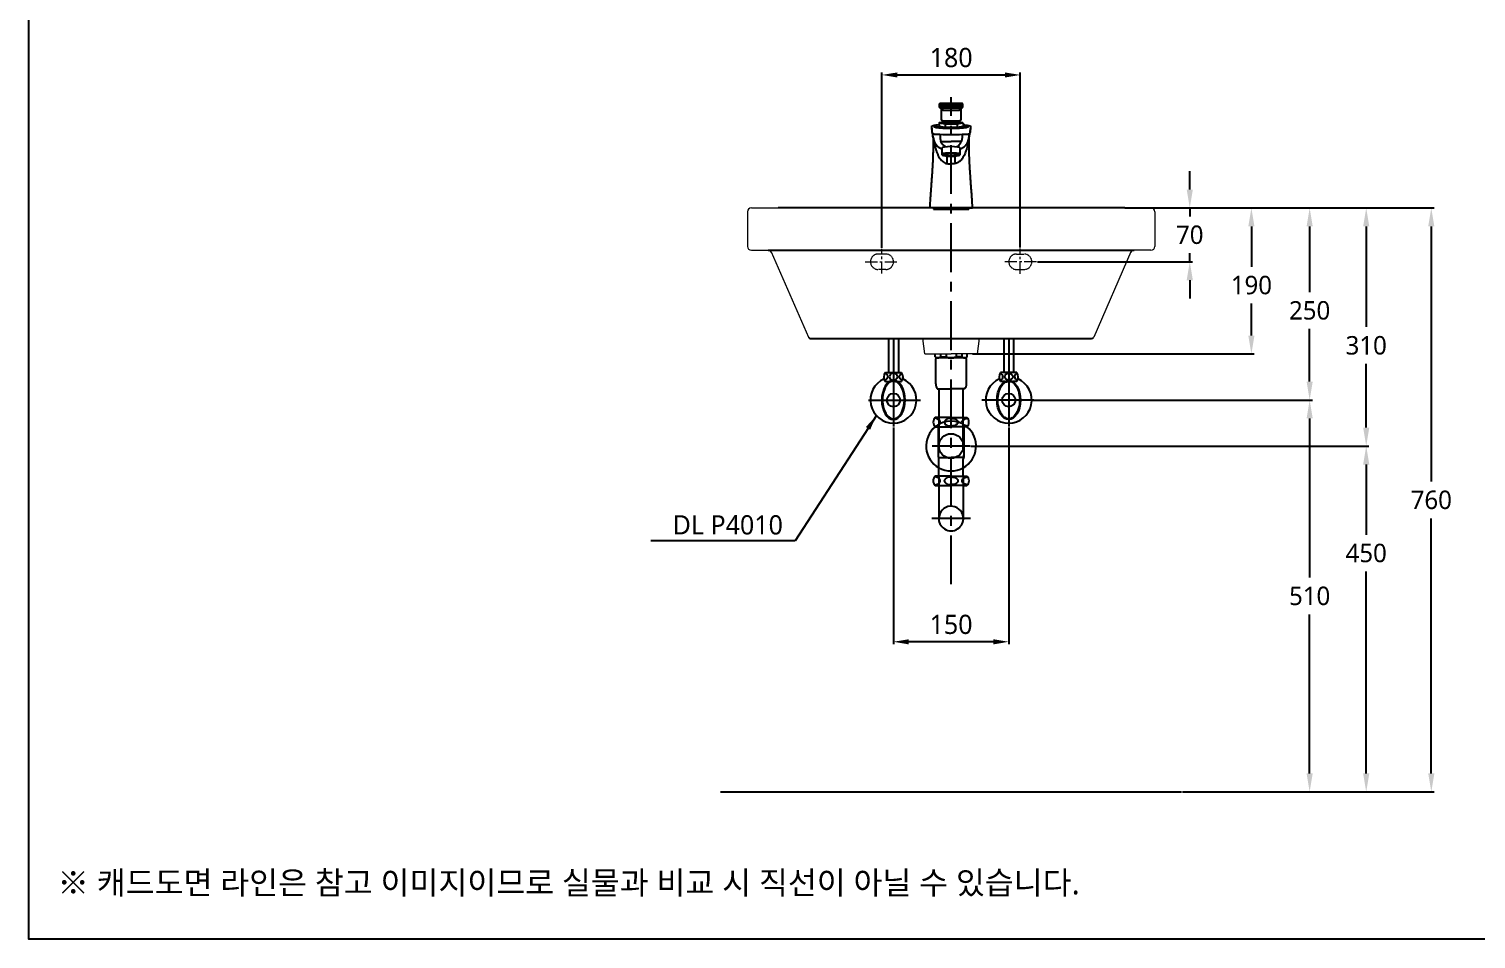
# Model space of a CAD drawing. Header units: millimetres. Extents: x 3553 to 10198, y 0 to 2100.
# Drawn here: x 3553 to 5436, y 0 to 1184 of the extents above; entities that cross this region are included whole.
import ezdxf

# ---------------------------------------------------------------- set-up
doc = ezdxf.new("R2010")
doc.units = ezdxf.units.MM
doc.linetypes.add('CENTER', pattern=[50.8, 31.75, -6.35, 6.35, -6.35])
doc.linetypes.add('HIDDEN', pattern=[0.375, 0.25, -0.125])
for name, color, linetype in [('1', 1, 'Continuous'), ('3', 3, 'Continuous'), ('4', 4, 'Continuous'), ('5', 7, 'Continuous'), ('6', 6, 'Continuous'), ('CENTER', 2, 'CENTER')]:
    doc.layers.add(name, color=color, linetype=linetype)
doc.layers.add('2', color=2, linetype='HIDDEN', lineweight=9)
doc.layers.add('30', color=7, linetype='Continuous', true_color=0xffffff)
doc.styles.add('GHS', font='romans', dxfattribs={"bigfont": 'ghs'})
doc.styles.get("Standard").update_dxf_attribs({"font": 'NanumGothic.ttf'})
doc.dimstyles.new('ISO-25', dxfattribs={"dimtxt": 20, "dimasz": 20, "dimexe": 3, "dimexo": 1, "dimgap": 10, "dimtad": 1, "dimtoh": 1, "dimdec": 0, "dimtxsty": 'Standard', "dimcen": 0, "dimclrd": 3, "dimclre": 3, "dimclrt": 2, "dimadec": 0, "dimazin": 0, "dimtfac": 1, "dimtdec": 0, "dimtmove": 0, "dimatfit": 3, "dimfxl": 1, "dimarcsym": 0})

# ---------------------------------------------------------------- blocks, each defined once
blk = doc.blocks.new('*D48')
at = {"color": 3, "lineweight": -2, "transparency": 16777216}
for p, q in [((4779.1, 641.6), (5297, 641.6)), ((5293.4, 617.6), (5293.4, 526.3)), ((5293.4, 215.5), (5293.4, 478.3)), ((5054.4, 191.5), (5297, 191.5))]:
    blk.add_line(p, q, dxfattribs=at)
at = {"color": 3, "transparency": 16777216}
for points in [[(5289.4, 617.6), (5297.4, 617.6), (5293.4, 641.6)], [(5289.4, 215.5), (5297.4, 215.5), (5293.4, 191.5)]]:
    blk.add_solid(points, dxfattribs=at)
at = {"layer": 'Defpoints', "color": 0, "transparency": 16777216}
for p in [(4777.9, 641.6), (5053.2, 191.5), (5293.4, 191.5)]:
    blk.add_point(p, dxfattribs=at)
at = {"color": 2, "transparency": 16777216, "insert": (5293.4, 502.3), "char_height": 24, "attachment_point": 5}
blk.add_mtext('450', dxfattribs=at)
blk = doc.blocks.new('*D49')
at = {"color": 3, "lineweight": -2, "transparency": 16777216}
for p, q in [((5194.1, 951.5), (5381.7, 951.5)), ((5378.1, 927.5), (5378.1, 595.5)), ((5378.1, 215.5), (5378.1, 547.5)), ((5211.1, 191.5), (5381.7, 191.5))]:
    blk.add_line(p, q, dxfattribs=at)
at = {"color": 3, "transparency": 16777216}
for points in [[(5374.1, 927.5), (5382.1, 927.5), (5378.1, 951.5)], [(5374.1, 215.5), (5382.1, 215.5), (5378.1, 191.5)]]:
    blk.add_solid(points, dxfattribs=at)
at = {"layer": 'Defpoints', "color": 0, "transparency": 16777216}
for p in [(5192.9, 951.5), (5209.9, 191.5), (5378.1, 191.5)]:
    blk.add_point(p, dxfattribs=at)
at = {"color": 2, "transparency": 16777216, "insert": (5378.1, 571.5), "char_height": 24, "attachment_point": 5}
blk.add_mtext('760', dxfattribs=at)
blk = doc.blocks.new('*D51')
at = {"layer": '1', "color": 3, "lineweight": -2, "transparency": 16777216}
for p, q in [((4678.2, 665.9), (4678.2, 383.9)), ((4828.2, 665.9), (4828.2, 383.9)), ((4808.2, 386.9), (4698.2, 386.9))]:
    blk.add_line(p, q, dxfattribs=at)
at = {"layer": '1', "color": 3, "transparency": 16777216}
for points in [[(4698.2, 390.2), (4698.2, 383.5), (4678.2, 386.9)], [(4808.2, 390.2), (4808.2, 383.5), (4828.2, 386.9)]]:
    blk.add_solid(points, dxfattribs=at)
at = {"layer": 'Defpoints', "color": 0, "transparency": 16777216}
for p in [(4678.2, 666.9), (4828.2, 666.9), (4678.2, 386.9)]:
    blk.add_point(p, dxfattribs=at)
at = {"layer": '1', "color": 2, "transparency": 16777216, "insert": (4753.2, 409.4), "char_height": 25, "attachment_point": 5}
blk.add_mtext('150', dxfattribs=at)
blk = doc.blocks.new('*D52')
at = {"color": 3, "lineweight": -2, "transparency": 16777216}
for p, q in [((4979.4, 951.5), (5297, 951.5)), ((5293.4, 927.5), (5293.4, 796.6)), ((5293.4, 665.6), (5293.4, 748.6)), ((4779.1, 641.6), (5297, 641.6))]:
    blk.add_line(p, q, dxfattribs=at)
at = {"color": 3, "transparency": 16777216}
for points in [[(5289.4, 927.5), (5297.4, 927.5), (5293.4, 951.5)], [(5289.4, 665.6), (5297.4, 665.6), (5293.4, 641.6)]]:
    blk.add_solid(points, dxfattribs=at)
at = {"layer": 'Defpoints', "color": 0, "transparency": 16777216}
for p in [(4978.2, 951.5), (5293.4, 951.5), (4777.9, 641.6)]:
    blk.add_point(p, dxfattribs=at)
at = {"color": 2, "transparency": 16777216, "insert": (5293.4, 772.6), "char_height": 24, "attachment_point": 5}
blk.add_mtext('310', dxfattribs=at)
blk = doc.blocks.new('*D54')
at = {"color": 3, "lineweight": -2, "transparency": 16777216}
for p, q in [((4862.1, 701.5), (5223.4, 701.5)), ((5219.8, 677.5), (5219.8, 470.5)), ((5219.8, 215.5), (5219.8, 422.5)), ((5054.4, 191.5), (5223.4, 191.5))]:
    blk.add_line(p, q, dxfattribs=at)
at = {"color": 3, "transparency": 16777216}
for points in [[(5215.8, 677.5), (5223.8, 677.5), (5219.8, 701.5)], [(5215.8, 215.5), (5223.8, 215.5), (5219.8, 191.5)]]:
    blk.add_solid(points, dxfattribs=at)
at = {"layer": 'Defpoints', "color": 0, "transparency": 16777216}
for p in [(4860.9, 701.5), (5053.2, 191.5), (5219.8, 191.5)]:
    blk.add_point(p, dxfattribs=at)
at = {"color": 2, "transparency": 16777216, "insert": (5219.8, 446.5), "char_height": 24, "attachment_point": 5}
blk.add_mtext('510', dxfattribs=at)
blk = doc.blocks.new('*D55')
at = {"color": 3, "lineweight": -2, "transparency": 16777216}
for p, q in [((4979.4, 951.5), (5223.4, 951.5)), ((5219.8, 927.5), (5219.8, 842.1)), ((5219.8, 725.5), (5219.8, 794.1)), ((4859.4, 701.5), (5223.4, 701.5))]:
    blk.add_line(p, q, dxfattribs=at)
at = {"color": 3, "transparency": 16777216}
for points in [[(5215.8, 927.5), (5223.8, 927.5), (5219.8, 951.5)], [(5215.8, 725.5), (5223.8, 725.5), (5219.8, 701.5)]]:
    blk.add_solid(points, dxfattribs=at)
at = {"layer": 'Defpoints', "color": 0, "transparency": 16777216}
for p in [(4978.2, 951.5), (5219.8, 951.5), (4858.2, 701.5)]:
    blk.add_point(p, dxfattribs=at)
at = {"color": 2, "transparency": 16777216, "insert": (5219.8, 818.1), "char_height": 24, "attachment_point": 5}
blk.add_mtext('250', dxfattribs=at)
blk = doc.blocks.new('*D59')
at = {"color": 3, "lineweight": -2, "transparency": 16777216}
for p, q in [((4663.3, 899.5), (4663.3, 1127.6)), ((4683.3, 1124.6), (4823.3, 1124.6)), ((4843.3, 899.9), (4843.3, 1127.6))]:
    blk.add_line(p, q, dxfattribs=at)
at = {"color": 3, "transparency": 16777216}
for points in [[(4683.3, 1127.9), (4683.3, 1121.3), (4663.3, 1124.6)], [(4823.3, 1127.9), (4823.3, 1121.3), (4843.3, 1124.6)]]:
    blk.add_solid(points, dxfattribs=at)
at = {"layer": 'Defpoints', "color": 0, "transparency": 16777216}
for p in [(4843.3, 1124.6), (4663.3, 898.5), (4843.3, 898.9)]:
    blk.add_point(p, dxfattribs=at)
at = {"color": 2, "transparency": 16777216, "insert": (4753.3, 1147.1), "char_height": 25, "attachment_point": 5}
blk.add_mtext('180', dxfattribs=at)
blk = doc.blocks.new('*D60')
at = {"color": 3, "lineweight": -2, "transparency": 16777216}
for p, q in [((5063.8, 975.5), (5063.8, 999.5)), ((5009.9, 951.5), (5067.4, 951.5)), ((5063.8, 951.5), (5063.8, 940.5)), ((5063.8, 881.5), (5063.8, 892.5)), ((4865.5, 881.5), (5067.4, 881.5)), ((5063.8, 857.5), (5063.8, 833.5))]:
    blk.add_line(p, q, dxfattribs=at)
at = {"color": 3, "transparency": 16777216}
for points in [[(5059.8, 975.5), (5067.8, 975.5), (5063.8, 951.5)], [(5059.8, 857.5), (5067.8, 857.5), (5063.8, 881.5)]]:
    blk.add_solid(points, dxfattribs=at)
at = {"layer": 'Defpoints', "color": 0, "transparency": 16777216}
for p in [(5008.7, 951.5), (4864.3, 881.5), (5063.8, 881.5)]:
    blk.add_point(p, dxfattribs=at)
at = {"color": 2, "transparency": 16777216, "insert": (5063.8, 916.5), "char_height": 24, "attachment_point": 5}
blk.add_mtext('70', dxfattribs=at)
blk = doc.blocks.new('*D61')
at = {"color": 3, "lineweight": -2, "transparency": 16777216}
for p, q in [((5006, 951.5), (5147.6, 951.5)), ((5144, 927.5), (5144, 875)), ((5144, 785.5), (5144, 827)), ((4780.9, 761.5), (5147.6, 761.5))]:
    blk.add_line(p, q, dxfattribs=at)
at = {"color": 3, "transparency": 16777216}
for points in [[(5140, 927.5), (5148, 927.5), (5144, 951.5)], [(5140, 785.5), (5148, 785.5), (5144, 761.5)]]:
    blk.add_solid(points, dxfattribs=at)
at = {"layer": 'Defpoints', "color": 0, "transparency": 16777216}
for p in [(5004.8, 951.5), (4779.7, 761.5), (5144, 761.5)]:
    blk.add_point(p, dxfattribs=at)
at = {"color": 2, "transparency": 16777216, "insert": (5144, 851), "char_height": 24, "attachment_point": 5}
blk.add_mtext('190', dxfattribs=at)

msp = doc.modelspace()

# ---------------------------------------------------------------- linework, layer by layer
at = {"linetype": 'Continuous', "lineweight": 0}
for p, q in [((4488.3, 946.5), (4488.3, 901.5)), ((4493.3, 951.5), (4753.3, 951.5)), ((5013.3, 951.5), (4753.3, 951.5)), ((5018.3, 946.5), (5018.3, 901.5)), ((4493.3, 896.5), (4515, 896.5)), ((4519.3, 894.2), (4567.6, 783.3)), ((4987.2, 894.2), (4938.9, 783.3)), ((5013.3, 896.5), (4991.5, 896.5))]:
    msp.add_line(p, q, dxfattribs=at)
for p, q in [((4979.2, 951.5), (4528.2, 951.5)), ((4515, 896.5), (4991.5, 896.5)), ((4570.4, 781.5), (4936.1, 781.5))]:
    msp.add_line(p, q)
at = {"ltscale": 0.5}
for p, q in [((4779.7, 951.5), (4726.8, 951.5)), ((4730.2, 951.5), (4730.2, 950.1)), ((4776.3, 951.5), (4730.2, 951.5)), ((4776.3, 951.5), (4776.3, 950.1))]:
    msp.add_line(p, q, dxfattribs=at)
at = {"color": 7, "linetype": 'HIDDEN'}
msp.add_line((4735.8, 951.5), (4735.8, 951.5), dxfattribs=at)
at = {"color": 1, "linetype": 'CENTER', "lineweight": 0, "ltscale": 0.5}
for p, q in [((4663.3, 866), (4663.3, 898.5)), ((4843.3, 865.6), (4843.3, 898.9)), ((4641.5, 881.5), (4685.2, 881.5)), ((4864.3, 881.5), (4821.9, 881.5))]:
    msp.add_line(p, q, dxfattribs=at)
at = {"lineweight": 0, "ltscale": 10}
for p, q in [((4718.9, 761.5), (4716.4, 781.5)), ((4787.6, 761.5), (4790.1, 781.5)), ((4718.9, 761.5), (4753.3, 761.5)), ((4787.6, 761.5), (4753.3, 761.5))]:
    msp.add_line(p, q, dxfattribs=at)
at = {"linetype": 'Continuous', "lineweight": 0}
for centre, start, end in [((4493.3, 946.5), 90, 180), ((5013.3, 946.5), 0, 90), ((4493.3, 901.5), 180, 270), ((4515, 891.5), 32.1874, 90), ((4991.5, 891.5), 90, 147.8126), ((5013.3, 901.5), 270, 0)]:
    msp.add_arc(centre, 5, start, end, dxfattribs=at)
for centre, start, end in [((4570.4, 784.5), 203.5747, 270), ((4936.1, 784.5), 270, 336.4253)]:
    msp.add_arc(centre, 3, start, end)
at = {"layer": '1', "color": 7, "linetype": 'Continuous'}
for p, q in [((4738.2, 1085), (4738.2, 1086.8)), ((4738.2, 1082.5), (4738.2, 1085)), ((4738.7, 1087.3), (4738.7, 1085.5)), ((4739.9, 1085), (4739.9, 1082.5)), ((4740.2, 1079.7), (4740.2, 1065.9)), ((4766.2, 1065.9), (4766.2, 1079.7)), ((4766.6, 1082.5), (4766.6, 1085)), ((4767.7, 1085.5), (4767.7, 1087.3)), ((4768.2, 1086.8), (4768.2, 1085)), ((4768.2, 1085), (4768.2, 1082.5)), ((4731.9, 1058.3), (4731.9, 1056.3)), ((4745.4, 1060.6), (4737.7, 1061.8)), ((4737.7, 1061.8), (4737.7, 1057.3)), ((4745.4, 1056.1), (4737.7, 1057.3)), ((4741.6, 1062.8), (4738.1, 1062.3)), ((4741.6, 1062.8), (4738.2, 1062.3)), ((4738.2, 1062.3), (4745.7, 1061.2)), ((4741.6, 1063.3), (4741.6, 1061.9)), ((4761, 1060.6), (4745.4, 1060.6)), ((4745.4, 1060.6), (4745.4, 1056.1)), ((4761, 1056.1), (4745.4, 1056.1)), ((4745.7, 1061.2), (4760.7, 1061.2)), ((4750.1, 1063), (4750.1, 1064.8)), ((4750.1, 1063), (4756.3, 1063)), ((4756.3, 1063), (4756.3, 1064.8)), ((4760.7, 1061.2), (4768.3, 1062.3)), ((4768.8, 1061.8), (4761, 1060.6)), ((4761, 1060.6), (4761, 1056.1)), ((4768.8, 1057.3), (4761, 1056.1)), ((4764.9, 1061.9), (4764.9, 1063.3)), ((4768.4, 1062.3), (4764.9, 1062.8)), ((4768.3, 1062.3), (4764.9, 1062.8)), ((4768.8, 1061.8), (4768.8, 1057.3)), ((4774.5, 1056.3), (4774.5, 1058.3)), ((4741.2, 1029.3), (4741.2, 1023.9)), ((4741.7, 1021.6), (4741.7, 1024.5)), ((4741.7, 1020.4), (4741.7, 1021.6)), ((4743.7, 1021.5), (4743.7, 1021.2)), ((4762.7, 1021.2), (4762.7, 1021.5)), ((4764.7, 1024.5), (4764.7, 1021.6)), ((4764.7, 1021.6), (4764.7, 1020.4)), ((4765.2, 1023.9), (4765.2, 1029.3)), ((4730.2, 950.1), (4776.3, 950.1))]:
    msp.add_line(p, q, dxfattribs=at)
at = {"layer": '1'}
msp.add_line((4453.2, 191.5), (5053.2, 191.5), dxfattribs=at)
at = {"layer": '1', "color": 7, "linetype": 'Continuous'}
for centre, major_axis, ratio, start_param, end_param in [((4738.7, 1086.8), (0.5, 0), 0.999848, 1.570796, 3.141593), ((4738.7, 1085), (0.5, 0), 0.999848, 1.570796, 3.141593), ((4741.2, 1085), (3, 0), 0.017452, 3.141593, 4.253665), ((4741.2, 1082.5), (-3, 0), 0.017452, 0, 1.112072), ((4741.2, 1087.3), (-2.5, 0), 0.017452, 5.171113, 6.283185), ((4741.2, 1085.5), (-2.5, 0), 0.017452, 0, 0.265055), ((4741.2, 1085.5), (-2.5, 0), 0.017452, 0.265055, 1.112072), ((4741.2, 1082), (2.5, 0), 0.017452, 3.834987, 4.253665), ((4740.1, 1085), (0.004, 0.5), 0.442737, 0.019465, 1.590262), ((4753.2, 1085.4), (30.1, 0), 0.017452, 4.253665, 5.171113), ((4753.2, 1082.9), (-30.1, 0), 0.017452, 1.112072, 2.02952), ((4740.1, 1082.5), (0.004, 0.5), 0.442737, 1.590262, 3.161058), ((4753.2, 1086.8), (-29.6, 0), 0.017452, 4.253665, 5.171113), ((4753.2, 1085.9), (-29.6, 0), 0.017452, 1.112072, 2.02952), ((4753.2, 1082.4), (29.6, 0), 0.017452, 4.253665, 5.171113), ((4738.7, 1078.2), (-0.12, -5), 0.806122, 1.641637, 2.430357), ((4753.2, 1078.4), (13, 0), 0.009298, 0.634184, 2.507409), ((4767.7, 1078.2), (0.12, -5), 0.806122, 3.852828, 4.641548), ((4765.2, 1087.3), (-2.5, 0), 0.017452, 3.919314, 4.253665), ((4766.3, 1085), (-0.004, 0.5), 0.442737, 4.692924, 6.26372), ((4765.2, 1085.5), (-2.5, 0), 0.017452, 2.02952, 2.733358), ((4766.3, 1082.5), (-0.004, 0.5), 0.442737, 3.122127, 4.692924), ((4765.2, 1082), (2.5, 0), 0.017452, 5.171113, 5.500686), ((4765.2, 1085), (3, 0), 0.017452, 5.171113, 6.283185), ((4765.2, 1082.5), (-3, 0), 0.017452, 2.02952, 3.141593), ((4765.2, 1087.3), (-2.5, 0), 0.017452, 3.141593, 3.919313), ((4765.2, 1085.5), (-2.5, 0), 0.017452, 2.733358, 3.141593), ((4767.7, 1086.8), (0.5, 0), 0.999848, 0, 1.570796), ((4767.7, 1085), (0.5, 0), 0.999848, 0, 1.570796), ((4753.2, 1058.3), (21.3, 0), 0.087156, 2.39193, 6.283185), ((4738.2, 1061.8), (0.577, 0), 0.86273, 1.570796, 3.141593), ((4753.2, 1062.3), (12.3, 0), 0.087156, 2.815063, 6.283185), ((4753.2, 1065.9), (-13, 0), 0.087156, 0, 3.141593), ((4753.2, 1062), (-12, 0), 0.087156, 6.040988, 6.228796), ((4753.2, 1063.3), (-11.7, 0), 0.087156, 4.981682, 6.283185), ((4753.2, 1063.3), (-11.7, 0), 0.087156, 0, 1.570796), ((4745.7, 1060.7), (0.037, 0.5), 0.572989, 0.130245, 1.701041), ((4753.2, 1063.3), (-11.7, 0), 0.087156, 1.570796, 4.443096), ((4760.7, 1060.7), (-0.037, 0.5), 0.572989, 4.582144, 6.15294), ((4753.2, 1062.3), (12.3, 0), 0.087156, 0, 0.326529), ((4753.2, 1062), (-12, 0), 0.087156, 3.195982, 3.38379), ((4768.3, 1061.8), (0.577, 0), 0.86273, 0, 1.570796), ((4753.2, 1058.3), (21.3, 0), 0.087156, 0, 0.749663), ((4753.2, 1023.9), (12, 0), 0.173648, 2.851906, 3.43128), ((4753.2, 1029.3), (-12, 0), 0.173648, 4.712389, 6.283185), ((4753.2, 1021), (-12, 0), 0.173648, 3.43128, 5.993498), ((4753.2, 1021), (-12, 0), 0.173648, 0.289687, 2.851906), ((4743.6, 1007.8), (1.6, 21.4), 0.207191, 4.797039, 5.283559), ((4753.2, 1029.3), (-12, 0), 0.173648, 3.141593, 4.712389), ((4762.9, 1007.8), (-1.6, 21.4), 0.207191, 0.999627, 1.486147), ((4753.2, 1023.9), (12, 0), 0.173648, 5.993498, 6.572872)]:
    msp.add_ellipse(centre, major_axis=major_axis, ratio=ratio, start_param=start_param, end_param=end_param, dxfattribs=at)
msp.add_ellipse((4753.2, 1021), major_axis=(-10, 0), ratio=0.173648, dxfattribs=at)
for points, knots in [([(4740.1, 1087.3), (4740, 1087.3), (4739.7, 1087.3), (4739.3, 1087.3), (4738.9, 1087.3), (4738.8, 1087.3), (4738.6, 1087.3), (4738.5, 1087.2), (4738.4, 1087.2), (4738.3, 1087.1), (4738.3, 1086.9), (4738.2, 1086.8), (4738.2, 1086.8)], [0, 0, 0, 0, 0.108226, 0.316181, 0.52549, 0.739768, 0.793572, 0.819277, 0.855693, 0.89949, 0.950319, 1, 1, 1, 1]), ([(4738.2, 1082.5), (4738.2, 1082.5), (4738.3, 1082.3), (4738.3, 1082.2), (4738.4, 1082.1), (4738.5, 1082.1), (4738.6, 1082), (4738.6, 1082), (4738.7, 1082), (4738.7, 1082), (4738.9, 1082), (4739.1, 1082), (4739.3, 1082), (4739.3, 1082)], [0, 0, 0, 0, 0.081689, 0.146265, 0.200405, 0.24649, 0.283818, 0.3144, 0.350044, 0.414021, 0.602832, 0.896836, 1, 1, 1, 1]), ([(4739.7, 1082), (4739.8, 1081.8), (4739.9, 1081.4), (4740.1, 1080.8), (4740.2, 1080.1), (4740.2, 1079.8), (4740.2, 1079.7)], [0, 0, 0, 0, 0.23028, 0.538782, 0.874549, 1, 1, 1, 1]), ([(4742.8, 1078.5), (4741.9, 1078.5), (4741.3, 1078.8), (4740.5, 1079.4), (4740.2, 1079.7), (4740.2, 1079.7)], [0, 0, 0, 0, 0.50736, 0.50736, 1, 1, 1, 1]), ([(4766.2, 1079.7), (4766.2, 1079.7), (4766, 1079.4), (4765.2, 1078.8), (4764.6, 1078.5), (4763.7, 1078.5)], [0, 0, 0, 0, 0.492764, 0.492764, 1, 1, 1, 1]), ([(4766.3, 1079.7), (4766.3, 1079.8), (4766.2, 1080.1), (4766.3, 1080.6), (4766.5, 1081.3), (4766.7, 1081.7), (4766.8, 1081.9), (4766.8, 1082)], [0, 0, 0, 0, 0.112512, 0.408135, 0.679944, 0.928861, 1, 1, 1, 1]), ([(4768.2, 1086.8), (4768.2, 1086.8), (4768.2, 1086.9), (4768.1, 1087.1), (4768.1, 1087.2), (4768, 1087.2), (4767.9, 1087.3), (4767.8, 1087.3), (4767.8, 1087.3), (4767.7, 1087.3), (4767.6, 1087.3), (4767.4, 1087.3), (4767.1, 1087.3), (4767, 1087.3)], [0, 0, 0, 0, 0.074842, 0.134006, 0.183608, 0.225831, 0.26003, 0.288049, 0.320705, 0.37932, 0.552306, 0.821668, 1, 1, 1, 1]), ([(4767, 1082), (4767.1, 1082), (4767.3, 1082), (4767.6, 1082), (4767.7, 1082), (4767.8, 1082), (4767.9, 1082.1), (4768, 1082.1), (4768.1, 1082.2), (4768.2, 1082.4), (4768.2, 1082.5), (4768.2, 1082.5)], [0, 0, 0, 0, 0.092607, 0.370349, 0.654685, 0.72608, 0.76019, 0.808512, 0.866628, 0.934075, 1, 1, 1, 1]), ([(4728.5, 1052.7), (4728.5, 1052.8), (4728.2, 1053.6), (4728, 1055), (4728, 1056.8), (4728.1, 1057.9), (4728.2, 1058.3)], [0, 0, 0, 0, 0.075728, 0.411101, 0.746475, 1, 1, 1, 1]), ([(4728, 1055.3), (4728.1, 1054.5), (4728.2, 1053.4), (4728.4, 1052.2), (4728.4, 1051.9)], [0, 0, 0, 0, 0.67046, 1, 1, 1, 1]), ([(4728.2, 1058.3), (4728.2, 1058.5), (4728.8, 1058.7), (4731.2, 1059.1), (4733, 1059.2), (4735, 1059.3)], [0, 0, 0, 0, 0.518457, 0.518457, 1, 1, 1, 1]), ([(4774.6, 1057.3), (4775, 1057.1), (4775.6, 1056.7), (4774.1, 1056.1), (4769.2, 1055.4), (4761.9, 1055), (4753.2, 1054.9), (4744.6, 1055), (4737.3, 1055.4), (4732.4, 1056.1), (4730.9, 1056.7), (4731.5, 1057.1), (4731.9, 1057.3)], [0, 0, 0, 0, 0.068268, 0.176201, 0.284134, 0.392067, 0.5, 0.607933, 0.715866, 0.823799, 0.931732, 1, 1, 1, 1]), ([(4771.5, 1059.2), (4773.6, 1059.2), (4775.3, 1059.1), (4777.7, 1058.7), (4778.2, 1058.5), (4778.3, 1058.3)], [0, 0, 0, 0, 0.479538, 0.479538, 1, 1, 1, 1]), ([(4778.3, 1058.3), (4778.4, 1057.9), (4778.5, 1056.8), (4778.5, 1055), (4778.2, 1053.6), (4778, 1052.8), (4778, 1052.7)], [0, 0, 0, 0, 0.253525, 0.588899, 0.924272, 1, 1, 1, 1]), ([(4778.1, 1051.8), (4778.1, 1051.9), (4778.2, 1053), (4778.4, 1054.1), (4778.4, 1055.1)], [0, 0, 0, 0, 0.06658, 1, 1, 1, 1]), ([(4729.7, 1043.6), (4729.7, 1042.5), (4729.7, 1039.8), (4729.7, 1035.7), (4729.7, 1031.5), (4729.7, 1027.7), (4729.7, 1024.4), (4729.6, 1021.5), (4729.6, 1019.2), (4729.5, 1017.4), (4729.4, 1016.1), (4729.4, 1015.1), (4729.4, 1014.4), (4729.4, 1013.6), (4729.3, 1012.8), (4729.3, 1011.6), (4729.2, 1009.8), (4729, 1007.3), (4728.9, 1003.9), (4728.6, 999.9), (4728.3, 995.1), (4727.9, 989.6), (4727.5, 983.4), (4726.9, 976.5), (4726.4, 968.8), (4725.8, 960.4), (4725.4, 954.6), (4725.2, 951.5)], [0, 0, 0, 0, 0.034738, 0.086756, 0.133386, 0.174623, 0.210463, 0.240905, 0.265945, 0.285582, 0.299815, 0.309118, 0.317083, 0.324452, 0.333438, 0.345611, 0.36323, 0.391561, 0.427736, 0.471759, 0.523632, 0.58336, 0.650949, 0.726402, 0.809723, 0.90092, 1, 1, 1, 1]), ([(4728.4, 1052), (4728.4, 1052.1), (4728.4, 1052.1), (4728.5, 1052.3), (4728.5, 1052.4), (4728.5, 1052.5), (4728.5, 1052.5)], [0, 0, 0, 0, 0.340221, 0.340221, 0.852893, 1, 1, 1, 1]), ([(4729.4, 1047.9), (4729.2, 1048.4), (4728.8, 1049.5), (4728.5, 1050.8), (4728.4, 1051.5), (4728.4, 1051.6)], [0, 0, 0, 0, 0.40612, 0.905778, 1, 1, 1, 1]), ([(4728.5, 1050.1), (4728.6, 1049.6), (4728.7, 1048.8), (4728.9, 1047.6), (4729, 1046.6), (4729.2, 1045.8), (4729.3, 1045.1), (4729.5, 1044.2), (4729.8, 1043.2), (4730, 1042.1), (4730.3, 1041), (4730.7, 1039.8), (4731, 1038.8), (4731.2, 1038.3), (4731.2, 1038.3)], [0, 0, 0, 0, 0.110438, 0.210547, 0.292386, 0.355939, 0.401208, 0.479318, 0.568999, 0.645502, 0.739208, 0.852863, 0.986475, 1, 1, 1, 1]), ([(4738.7, 1046.9), (4738.4, 1046.9), (4737.7, 1046.9), (4736.5, 1046.9), (4735, 1047), (4733.4, 1047.1), (4732, 1047.2), (4730.9, 1047.4), (4730.1, 1047.5), (4729.6, 1047.7), (4729.4, 1047.8), (4729.4, 1047.9)], [0, 0, 0, 0, 0.0625, 0.125, 0.25, 0.375001, 0.500001, 0.625002, 0.750002, 0.875003, 1, 1, 1, 1]), ([(4731.2, 1038.5), (4731, 1038.9), (4730.8, 1039.8), (4730.3, 1041.5), (4729.9, 1043.8), (4729.5, 1046), (4729.4, 1047.4), (4729.4, 1047.9)], [0, 0, 0, 0, 0.14272, 0.277459, 0.56627, 0.857684, 1, 1, 1, 1]), ([(4730, 1042.7), (4730.1, 1041.8), (4730.3, 1040.8), (4730.7, 1038.6), (4730.9, 1037.5), (4731.6, 1033.9), (4732.2, 1031.5), (4732.9, 1029)], [0, 0, 0, 0, 0.245828, 0.245828, 0.497219, 0.497219, 1, 1, 1, 1]), ([(4733.5, 1034), (4733.4, 1034.1), (4732.9, 1034.8), (4732, 1036.2), (4731.4, 1037.7), (4731.2, 1038.5)], [0, 0, 0, 0, 0.098599, 0.553688, 1, 1, 1, 1]), ([(4731.2, 1038.5), (4731.2, 1038.5), (4731.2, 1038.5), (4731.2, 1038.5), (4731.2, 1038.5), (4731.2, 1038.5), (4731.2, 1038.5), (4731.2, 1038.5), (4731.2, 1038.5), (4731.2, 1038.5), (4731.2, 1038.4), (4731.2, 1038.3), (4731.2, 1038.3), (4731.2, 1038.2)], [0, 0, 0, 0, 0.001197, 0.002394, 0.004787, 0.009575, 0.019149, 0.038299, 0.076597, 0.153194, 0.306385, 0.612761, 1, 1, 1, 1]), ([(4731.2, 1038.2), (4731.5, 1037.5), (4732.1, 1036.1), (4732.9, 1034.6), (4733.5, 1034), (4733.5, 1034)], [0, 0, 0, 0, 0.489812, 0.988642, 1, 1, 1, 1]), ([(4738.7, 1046.9), (4738.7, 1046.5), (4738.8, 1045.7), (4738.9, 1044.2), (4739, 1042.3), (4739.3, 1040.4), (4739.7, 1038.9), (4739.9, 1038.2), (4740, 1037.9)], [0, 0, 0, 0, 0.125141, 0.250269, 0.500039, 0.749324, 0.878915, 1, 1, 1, 1]), ([(4740, 1037.9), (4740.9, 1037.9), (4742.7, 1038), (4745.5, 1038.1), (4748.1, 1038.1), (4750.7, 1038.2), (4752.4, 1038.2), (4753.2, 1038.2)], [0, 0, 0, 0, 0.213571, 0.420827, 0.621286, 0.814487, 1, 1, 1, 1]), ([(4746.4, 1031), (4746.2, 1031.1), (4745.8, 1031.3), (4745.1, 1031.7), (4744.5, 1032.2), (4743.8, 1032.6), (4743.3, 1033.1), (4742.9, 1033.4), (4742.7, 1033.7), (4742.4, 1034), (4742.1, 1034.3), (4741.9, 1034.6), (4741.5, 1035), (4741.1, 1035.6), (4740.7, 1036.3), (4740.3, 1037), (4740.1, 1037.6), (4740, 1037.8), (4740, 1037.9)], [0, 0, 0, 0, 0.07144, 0.155272, 0.239104, 0.322936, 0.406768, 0.448684, 0.4906, 0.532517, 0.574433, 0.616349, 0.658265, 0.742097, 0.825929, 0.909761, 0.993593, 1, 1, 1, 1]), ([(4760.1, 1031), (4760.4, 1031.2), (4761.9, 1032), (4763.9, 1033.6), (4765.4, 1035.6), (4766.1, 1036.8), (4766.3, 1037.5), (4766.5, 1037.9)], [0, 0, 0, 0, 0.105835, 0.552131, 0.775261, 0.890128, 1, 1, 1, 1]), ([(4767.8, 1046.9), (4767.8, 1046.6), (4767.7, 1046.2), (4767.7, 1045.6), (4767.6, 1045), (4767.6, 1044.3), (4767.5, 1043.5), (4767.5, 1042.7), (4767.4, 1041.8), (4767.3, 1041.2), (4767.2, 1040.7), (4767.1, 1040.4), (4767.1, 1040.2), (4767, 1040), (4767, 1039.7), (4766.9, 1039.3), (4766.7, 1038.7), (4766.6, 1038.3), (4766.5, 1038), (4766.5, 1037.9), (4766.5, 1037.9)], [0, 0, 0, 0, 0.091545, 0.137318, 0.18309, 0.274635, 0.36618, 0.457725, 0.549271, 0.640816, 0.686588, 0.709474, 0.732361, 0.755247, 0.778133, 0.823906, 0.915451, 0.961223, 0.98411, 1, 1, 1, 1]), ([(4777.1, 1047.9), (4777.1, 1047.8), (4776.9, 1047.7), (4776.4, 1047.5), (4775.6, 1047.4), (4774.4, 1047.2), (4773.1, 1047.1), (4771.5, 1047), (4770, 1046.9), (4768.7, 1046.9), (4768.1, 1046.9), (4767.8, 1046.9)], [0, 0, 0, 0, 0.124998, 0.249999, 0.374999, 0.499999, 0.625, 0.75, 0.875, 0.9375, 1, 1, 1, 1]), ([(4773, 1033.9), (4773.1, 1034.1), (4773.4, 1034.6), (4773.8, 1035.2), (4774.1, 1035.6), (4774.3, 1035.9), (4774.5, 1036.5), (4774.9, 1037.2), (4775.1, 1037.8), (4775.2, 1038.2), (4775.3, 1038.4), (4775.3, 1038.5), (4775.3, 1038.5)], [0, 0, 0, 0, 0.144839, 0.357473, 0.410632, 0.46379, 0.570108, 0.782742, 0.889059, 0.942218, 0.995377, 1, 1, 1, 1]), ([(4776.4, 1041.8), (4776.2, 1041), (4775.9, 1039), (4775.3, 1035.9), (4774.5, 1032.4), (4773.9, 1030.2), (4773.6, 1029)], [0, 0, 0, 0, 0.214084, 0.497582, 0.725505, 1, 1, 1, 1]), ([(4775.3, 1038.3), (4775.3, 1038.5), (4775.5, 1039), (4775.7, 1039.6), (4775.9, 1040.2), (4776, 1040.7), (4776.1, 1041), (4776.3, 1041.4), (4776.3, 1041.8), (4776.4, 1042.1), (4776.5, 1042.5), (4776.6, 1042.8), (4776.7, 1043.3), (4776.9, 1043.9), (4777.1, 1044.8), (4777.3, 1045.8), (4777.5, 1047.1), (4777.8, 1048.5), (4777.9, 1049.5), (4777.9, 1050.1)], [0, 0, 0, 0, 0.055751, 0.13547, 0.18465, 0.221682, 0.255431, 0.288313, 0.32033, 0.351482, 0.381769, 0.411195, 0.445427, 0.496414, 0.564529, 0.64976, 0.752091, 0.871498, 1, 1, 1, 1]), ([(4775.3, 1038.5), (4775.3, 1038.6), (4775.4, 1038.8), (4775.5, 1039.1), (4775.7, 1039.8), (4776, 1040.8), (4776.2, 1041.9), (4776.5, 1043.1), (4776.7, 1044.3), (4776.8, 1045.3), (4776.9, 1046.1), (4777, 1046.9), (4777.1, 1047.5), (4777.1, 1047.9)], [0, 0, 0, 0, 0.02861, 0.059945, 0.122615, 0.247956, 0.373297, 0.498637, 0.623978, 0.749319, 0.811989, 0.874659, 1, 1, 1, 1]), ([(4775.3, 1038.5), (4775.3, 1038.4), (4775.3, 1038.4), (4775.3, 1038.3), (4775.3, 1038.3)], [0, 0, 0, 0, 0.664913, 1, 1, 1, 1]), ([(4781.2, 951.5), (4781.1, 954.2), (4780.7, 959.3), (4780.3, 966.6), (4779.8, 973.2), (4779.3, 979.3), (4778.9, 984.7), (4778.6, 989.5), (4778.3, 993.7), (4778, 997.2), (4777.9, 1000), (4777.7, 1002.1), (4777.6, 1003.5), (4777.6, 1004.6), (4777.5, 1005.5), (4777.5, 1006.4), (4777.4, 1007.4), (4777.4, 1008.8), (4777.3, 1010.6), (4777.2, 1012.9), (4777, 1015.8), (4776.9, 1019.3), (4776.8, 1023.4), (4776.8, 1028.1), (4776.8, 1033.4), (4776.8, 1038.6), (4776.8, 1042.1), (4776.8, 1043.6)], [0, 0, 0, 0, 0.086087, 0.165395, 0.237929, 0.303697, 0.3627, 0.414941, 0.460425, 0.499154, 0.531131, 0.550684, 0.566441, 0.578402, 0.586568, 0.59503, 0.606534, 0.621209, 0.639663, 0.664445, 0.695834, 0.733829, 0.778426, 0.82962, 0.887409, 0.951784, 1, 1, 1, 1]), ([(4778.1, 1051.6), (4778.1, 1051.5), (4778, 1050.8), (4777.7, 1049.5), (4777.3, 1048.4), (4777.1, 1047.9)], [0, 0, 0, 0, 0.094222, 0.59388, 1, 1, 1, 1]), ([(4778, 1052.5), (4778, 1052.5), (4778, 1052.4), (4778, 1052.3), (4778, 1052.1), (4778.1, 1052.1), (4778.1, 1052)], [0, 0, 0, 0, 0.147305, 0.660784, 0.660784, 1, 1, 1, 1]), ([(4732.9, 1029), (4733.3, 1027.7), (4733.7, 1026.5), (4734.3, 1024.7), (4734.5, 1024.1), (4734.9, 1022.9), (4735.2, 1022.3), (4735.6, 1021.2), (4735.9, 1020.6), (4736.4, 1019.6), (4736.7, 1019.1), (4737.5, 1017.6), (4738.1, 1016.6), (4739.4, 1014.9), (4740, 1014.1), (4741.5, 1012.6), (4742.2, 1011.9), (4743.8, 1010.8), (4744.6, 1010.3), (4745.9, 1009.8), (4746.3, 1009.6), (4747.2, 1009.4), (4747.7, 1009.3), (4748.1, 1009.2)], [0, 0, 0, 0, 0.125, 0.125, 0.1875, 0.1875, 0.25, 0.25, 0.3125, 0.3125, 0.375, 0.375, 0.5, 0.5, 0.625, 0.625, 0.75, 0.75, 0.875, 0.875, 0.9375, 0.9375, 1, 1, 1, 1]), ([(4734.6, 1032.7), (4734.6, 1032.7), (4734.2, 1033.1), (4733.8, 1033.5), (4733.5, 1034)], [0, 0, 0, 0, 0.078172, 1, 1, 1, 1]), ([(4734.4, 1032.9), (4734.5, 1032.8), (4735, 1032.2), (4735.9, 1031.5), (4737.1, 1030.6), (4738.5, 1029.8), (4739.9, 1029.1), (4740.9, 1028.8), (4741.2, 1028.7)], [0, 0, 0, 0, 0.067911, 0.281962, 0.496438, 0.699119, 0.880359, 1, 1, 1, 1]), ([(4762.7, 1021.2), (4762.7, 1020.7), (4761.7, 1020.3), (4758.2, 1019.7), (4755.7, 1019.5), (4750.8, 1019.5), (4748.3, 1019.7), (4744.8, 1020.3), (4743.7, 1020.7), (4743.7, 1021.3), (4743.9, 1021.5), (4744.3, 1021.7)], [0, 0, 0, 0, 0.22553, 0.22553, 0.45106, 0.45106, 0.67659, 0.67659, 0.90212, 0.90212, 1, 1, 1, 1]), ([(4773.6, 1029), (4773.3, 1028), (4772.6, 1025.9), (4771.5, 1022.8), (4770.3, 1019.8), (4768.7, 1017), (4766.8, 1014.3), (4764.7, 1012.2), (4762.5, 1010.7), (4760.5, 1009.7), (4759, 1009.4), (4758.4, 1009.2)], [0, 0, 0, 0, 0.124898, 0.249498, 0.373783, 0.498536, 0.628587, 0.748541, 0.840384, 0.923417, 1, 1, 1, 1]), ([(4765.2, 1028.7), (4765.4, 1028.8), (4766, 1028.9), (4767.1, 1029.3), (4768.4, 1030), (4769.6, 1030.7), (4770.7, 1031.6), (4771.4, 1032.2), (4771.8, 1032.6), (4771.8, 1032.6)], [0, 0, 0, 0, 0.049502, 0.207934, 0.37258, 0.551752, 0.752994, 0.973255, 1, 1, 1, 1]), ([(4771.8, 1032.6), (4771.9, 1032.7), (4772.3, 1033.1), (4772.6, 1033.5), (4772.9, 1033.9), (4773, 1033.9)], [0, 0, 0, 0, 0.279967, 0.825927, 1, 1, 1, 1]), ([(4773, 1034), (4773, 1034), (4773, 1034), (4773.1, 1034.1), (4773.1, 1034.2)], [0, 0, 0, 0, 0.227445, 1, 1, 1, 1]), ([(4758.4, 1009.2), (4757.5, 1009.1), (4755.8, 1009), (4754.1, 1008.9), (4753.2, 1008.9)], [0, 0, 0, 0, 0.505798, 1, 1, 1, 1]), ([(4753.2, 951.5), (4752.4, 951.5), (4751.5, 951.5), (4749.7, 951.5), (4748.6, 951.5), (4747.3, 951.5), (4746.5, 951.5), (4745, 951.5), (4742.9, 951.5), (4740.5, 951.5), (4738.2, 951.5), (4736, 951.5), (4734, 951.5), (4732.1, 951.5), (4729.9, 951.5), (4728.1, 951.5), (4726.8, 951.5), (4726.1, 951.5), (4725.8, 951.5), (4725.5, 951.5), (4725.3, 951.5), (4725.3, 951.5)], [0, 0, 0, 0, 0.062508, 0.062508, 0.125016, 0.140643, 0.15627, 0.187523, 0.250031, 0.312539, 0.375047, 0.437555, 0.500062, 0.56257, 0.625078, 0.750094, 0.812602, 0.875109, 0.906363, 0.937617, 1, 1, 1, 1]), ([(4753.2, 951.5), (4754.1, 951.5), (4755, 951.5), (4756.8, 951.5), (4757.9, 951.5), (4759.2, 951.5), (4760, 951.5), (4761.5, 951.5), (4763.6, 951.5), (4766, 951.5), (4768.3, 951.5), (4770.5, 951.5), (4772.5, 951.5), (4774.3, 951.5), (4776.6, 951.5), (4778.4, 951.5), (4779.7, 951.5), (4780.3, 951.5), (4780.7, 951.5), (4781, 951.5), (4781.2, 951.5), (4781.2, 951.5), (4781.2, 951.5)], [0, 0, 0, 0, 0.062496, 0.062496, 0.124992, 0.140616, 0.15624, 0.187488, 0.249984, 0.31248, 0.374977, 0.437473, 0.499969, 0.562465, 0.624961, 0.749953, 0.812449, 0.874945, 0.906193, 0.937441, 0.999938, 1, 1, 1, 1])]:
    msp.add_open_spline(points, degree=3, knots=knots, dxfattribs=at)
for points, degree in [([(4731.8, 1056.5), (4731.8, 1056.5), (4731.8, 1056.4), (4731.8, 1056.4)], 3), ([(4774.7, 1056.3), (4774.7, 1056.4), (4774.7, 1056.5), (4774.6, 1056.6)], 3), ([(4778.4, 1055.2), (4778.4, 1055.2), (4778.4, 1055.2), (4778.4, 1055.3)], 3), ([(4728.4, 1051.6), (4728.4, 1051.7), (4728.4, 1051.7), (4728.4, 1051.8)], 3), ([(4728.5, 1050.1), (4728.5, 1050.6), (4728.4, 1051.1), (4728.4, 1051.6)], 3), ([(4731.2, 1038.2), (4731.2, 1038.2), (4731.2, 1038.2), (4731.2, 1038.2)], 3), ([(4753.2, 1046.7), (4748.3, 1046.7), (4743.5, 1046.8), (4738.7, 1046.9)], 3), ([(4767.8, 1046.9), (4763, 1046.8), (4758.1, 1046.7), (4753.2, 1046.7)], 3), ([(4766.5, 1037.9), (4762.2, 1038.1), (4757.8, 1038.2), (4753.2, 1038.2)], 3), ([(4774.5, 1036.3), (4774.8, 1037), (4775, 1037.6), (4775.3, 1038.2)], 3), ([(4775.3, 1038.3), (4775.3, 1038.3), (4775.3, 1038.2), (4775.3, 1038.2)], 3), ([(4777.9, 1050.1), (4778, 1050.9), (4778.1, 1051.8)], 2), ([(4778, 1050.1), (4778, 1050.6), (4778.1, 1051.1), (4778.1, 1051.6)], 3), ([(4778.1, 1051.8), (4778.1, 1051.7), (4778.1, 1051.7), (4778.1, 1051.6)], 3), ([(4733.7, 1033.7), (4734.4, 1032.9)], 1), ([(4762, 1021.8), (4762.5, 1021.6), (4762.7, 1021.4), (4762.7, 1021.2)], 3), ([(4748.1, 1009.2), (4749.8, 1009), (4751.5, 1008.9), (4753.2, 1008.9)], 3)]:
    msp.add_open_spline(points, degree=degree, dxfattribs=at)
at = {"layer": '2', "color": 7, "linetype": 'HIDDEN', "ltscale": 3}
for p, q in [((4668.3, 891.5), (4658.3, 891.5)), ((4838.3, 891.5), (4848.3, 891.5)), ((4668.3, 871.5), (4658.3, 871.5)), ((4838.3, 871.5), (4848.3, 871.5))]:
    msp.add_line(p, q, dxfattribs=at)
for centre, start, end in [((4658.3, 881.5), 90, 270), ((4668.3, 881.5), 270, 90), ((4838.3, 881.5), 90, 270), ((4848.3, 881.5), 270, 90)]:
    msp.add_arc(centre, 10, start, end, dxfattribs=at)
at = {"layer": '3'}
for p, q in [((4732.5, 757.7), (4732.5, 761.5)), ((4733.2, 722.7), (4733.2, 755.3)), ((4753.2, 756.3), (4734.2, 756.3)), ((4739.3, 761.5), (4739.3, 757.7)), ((4739.3, 757.7), (4746.7, 757.7)), ((4746.7, 761.5), (4746.7, 757.7)), ((4770.6, 756.3), (4753.2, 756.3)), ((4759.8, 761.5), (4759.8, 757.7)), ((4767.2, 757.7), (4759.8, 757.7)), ((4767.2, 761.5), (4767.2, 757.7)), ((4770, 756.3), (4770.6, 756.3)), ((4770.6, 756.3), (4771, 756.3)), ((4772.2, 756.3), (4770.7, 756.3)), ((4773.2, 749.9), (4773.2, 755.3)), ((4773.2, 722.7), (4773.2, 755.3)), ((4774, 757.7), (4774, 761.5)), ((4735.2, 716.3), (4753.2, 716.3)), ((4737.4, 716.3), (4737.4, 638.3)), ((4771.2, 716.3), (4753.2, 716.3)), ((4769.1, 638.3), (4769.1, 716.3)), ((4769.1, 628.3), (4768.4, 628.3))]:
    msp.add_line(p, q, dxfattribs=at)
for centre, radius, start, end in [((4735.9, 761), 4.7, 223.9409, 316.0591), ((4734.2, 755.3), 1, 90, 180), ((4752.8, 769.9), 13.6, 243.3528, 270.9357), ((4753.7, 769.9), 13.6, 269.0643, 296.6472), ((4770.6, 761), 4.7, 223.9409, 316.0591), ((4772.2, 755.3), 1, 0, 90), ((4746.2, 723.2), 13, 182.42, 212.3), ((4760.3, 723.2), 13, 327.7, 357.58)]:
    msp.add_arc(centre, radius, start, end, dxfattribs=at)
at = {"layer": '30', "color": 7, "linetype": 'Continuous'}
msp.add_line((4768.5, 951.5), (4738, 951.5), dxfattribs=at)
at = {"layer": '4'}
for p, q in [((4737, 678.7), (4732.7, 678.7)), ((4753.2, 678.7), (4737, 678.7)), ((4753.2, 678.7), (4769.5, 678.7)), ((4769.5, 678.7), (4773.8, 678.7)), ((4733.1, 666.7), (4732.7, 666.7)), ((4733.1, 666.7), (4753.2, 666.7)), ((4736.4, 666.7), (4736.4, 626.9)), ((4773.4, 666.7), (4753.2, 666.7)), ((4770, 666.7), (4770, 626.9)), ((4773.4, 666.7), (4773.8, 666.7)), ((4778, 641.6), (4728.5, 641.6)), ((4736.4, 626.9), (4753.2, 626.9)), ((4737.4, 602.1), (4737.4, 625.2)), ((4770, 626.9), (4753.2, 626.9)), ((4769.1, 602.1), (4769.1, 625.2)), ((4737.4, 602.4), (4732.6, 602.4)), ((4732.6, 590.4), (4737.4, 590.4)), ((4753.2, 602.4), (4737.4, 602.4)), ((4737.4, 602.1), (4737.4, 547.2)), ((4737.4, 590.4), (4753.2, 590.4)), ((4753.3, 602.4), (4753.2, 602.4)), ((4753.2, 602.4), (4753.2, 602.4)), ((4753.3, 602.4), (4769.1, 602.4)), ((4769.1, 590.4), (4753.3, 590.4)), ((4769.1, 602.4), (4773.9, 602.4)), ((4769.1, 602.1), (4769.1, 547.2)), ((4769.1, 590.4), (4773.9, 590.4)), ((4778.4, 547.2), (4728.1, 547.2))]:
    msp.add_line(p, q, dxfattribs=at)
for points in [[(4739.1, 672.7, 0.155217), (4738.5, 674.5, 0.106747), (4736.4, 676.4, 0.073043), (4733.6, 677.5, 0.028511), (4731.9, 677.9, 0.059523)], [(4731.9, 667.5, 0.028511), (4733.6, 667.8, 0.073043), (4736.4, 668.9, 0.106747), (4738.5, 670.8, 0.155217), (4739.1, 672.7, 0.155217)], [(4745, 674.4, 0.32729), (4745, 670.9, 0.106373), (4747, 669.1, 0.071219), (4749.7, 668.1, 0.057537), (4753.2, 667.7, 0.057537)], [(4753.2, 677.7, 0.057537), (4749.7, 677.3, 0.071219), (4747, 676.2, 0.106373), (4745, 674.4, 0.159483)], [(4753.2, 677.7, -0.057537), (4756.8, 677.3, -0.071219), (4759.5, 676.2, -0.106373), (4761.5, 674.4, -0.159483)], [(4761.5, 674.4, -0.32729), (4761.5, 670.9, -0.106373), (4759.5, 669.1, -0.071219), (4756.8, 668.1, -0.057537), (4753.2, 667.7, -0.057537)], [(4767.4, 672.7, -0.155217), (4768, 674.5, -0.106747), (4770.1, 676.4, -0.073043), (4772.9, 677.5, -0.028511), (4774.6, 677.9, -0.059523)], [(4774.6, 667.5, -0.028511), (4772.9, 667.8, -0.073043), (4770.1, 668.9, -0.106747), (4768, 670.8, -0.155217), (4767.4, 672.7, -0.155217)], [(4737.4, 599.4, 0.049056), (4736.3, 600.1, 0.073043), (4733.6, 601.2, 0.028511), (4731.8, 601.6)], [(4731.8, 591.2, 0.028511), (4733.6, 591.5, 0.073043), (4736.3, 592.6, 0.049056), (4737.4, 593.4, 0.049056)], [(4739, 596.4, 0.155217), (4738.4, 598.2, 0.054411), (4737.4, 599.3, 0.054411)], [(4737.4, 593.4, 0.054321), (4738.4, 594.5, 0.155217), (4739, 596.4)], [(4744.9, 598.1, 0.32729), (4744.9, 594.6, 0.106373), (4746.9, 592.8, 0.071219), (4749.6, 591.8, 0.057537), (4753.2, 591.4, 0.057537)], [(4753.2, 601.4, 0.05879), (4749.6, 601, 0.071219), (4746.9, 599.9, 0.106373), (4744.9, 598.1, 0.159483)], [(4753.2, 601.4, -0.05879), (4756.9, 601, -0.071219), (4759.6, 599.9, -0.106373), (4761.6, 598.1, -0.159483)], [(4761.6, 598.1, -0.32729), (4761.6, 594.6, -0.106373), (4759.6, 592.8, -0.071219), (4756.9, 591.8, -0.057537), (4753.3, 591.4, -0.057537)], [(4767.5, 596.4, -0.155217), (4768.1, 598.2, -0.05495), (4769.1, 599.3, -0.05495)], [(4769.1, 593.4, -0.054539), (4768.1, 594.5, -0.155217), (4767.5, 596.4)], [(4769.1, 599.4, -0.049056), (4770.2, 600.1, -0.073043), (4772.9, 601.2, -0.028511), (4774.7, 601.6)], [(4774.7, 591.2, -0.028511), (4772.9, 591.5, -0.073043), (4770.2, 592.6, -0.049056), (4769.1, 593.4, -0.049056)]]:
    msp.add_lwpolyline(points, format="xyb", dxfattribs=at)
msp.add_circle((4753.2, 641.7), 16, dxfattribs=at)
for centre, radius, start, end in [((4738, 672.7), 8, 131.4096, 228.5904), ((4768.5, 672.7), 8, 311.4096, 48.5904), ((4753.2, 641.7), 32.5, 129.4471, 240.7605), ((4753.2, 641.7), 32.5, 50.5529, 129.4471), ((4753.2, 641.7), 32.5, 299.2395, 50.5529), ((4736.4, 625.2), 0.925, 0, 58.7026), ((4770, 625.2), 0.925, 121.2974, 180), ((4769, 626.9), 1, 301.2974, 0), ((4753.2, 641.7), 32.5, 240.7605, 299.2395), ((4737.9, 596.4), 8, 131.4096, 228.5904), ((4768.6, 596.4), 8, 311.4096, 48.5904), ((4753.2, 547.3), 16, 7.1666, 180), ((4753.2, 547.3), 16, 172.8334, 7.1666)]:
    msp.add_arc(centre, radius, start, end, dxfattribs=at)
at = {"layer": '5', "color": 212}
msp.add_lwpolyline([(3553.2, 2100), (6653.2, 2100), (6653.2, 0), (3553.2, 0)], close=True, dxfattribs=at)
at = {"layer": '6'}
for p, q in [((4671.9, 781.5), (4671.9, 737.5)), ((4678.2, 781.5), (4678.2, 666.9)), ((4684.6, 781.5), (4684.6, 737.5)), ((4821.9, 781.5), (4821.9, 737.5)), ((4828.2, 781.5), (4828.2, 666.9)), ((4834.6, 781.5), (4834.6, 737.5)), ((4667.7, 737.5), (4671.9, 737.5)), ((4671.9, 737.5), (4688.7, 737.5)), ((4834.6, 737.5), (4817.7, 737.5)), ((4838.7, 737.5), (4834.6, 737.5)), ((4667.7, 725.5), (4673.1, 725.5)), ((4683.4, 725.5), (4688.7, 725.5)), ((4823.1, 725.5), (4817.7, 725.5)), ((4838.7, 725.5), (4833.4, 725.5)), ((4645.6, 701.5), (4713.2, 701.5)), ((4860.9, 701.5), (4793.3, 701.5))]:
    msp.add_line(p, q, dxfattribs=at)
for centre in [(4678.2, 701.5), (4828.2, 701.5)]:
    msp.add_circle(centre, 8.62, dxfattribs=at)
for centre, radius, start, end in [((4675.7, 731.5), 10, 143.1301, 216.8699), ((4680.7, 731.5), 10, 323.1301, 36.8699), ((4825.7, 731.5), 10, 143.1301, 216.8699), ((4830.7, 731.5), 10, 323.1301, 36.8699), ((4678.2, 701.5), 30, 113.9173, 66.0827), ((4828.2, 701.5), 30, 113.9173, 66.0827)]:
    msp.add_arc(centre, radius, start, end, dxfattribs=at)
at = {"layer": '6', "extrusion": (0, 0, -1)}
for centre, major_axis, start_param, end_param in [((4665.6, 731.8), (-5.23, 0), 1.824119, 4.49897), ((4691, 731.8), (5.23, 0), 1.800504, 4.443058)]:
    msp.add_ellipse(centre, major_axis=major_axis, ratio=0.866391, start_param=start_param, end_param=end_param, dxfattribs=at)
for centre, major_axis, ratio in [((4678.2, 731.8), (-5.23, 0), 0.866391), ((4678.2, 701.5), (0, 25.5), 0.596529)]:
    msp.add_ellipse(centre, major_axis=major_axis, ratio=ratio, dxfattribs=at)
at = {"layer": '6'}
for centre, major_axis, start_param, end_param in [((4815.5, 731.8), (-5.23, 0), 1.800504, 4.443058), ((4840.9, 731.8), (5.23, 0), 1.824119, 4.49897)]:
    msp.add_ellipse(centre, major_axis=major_axis, ratio=0.866391, start_param=start_param, end_param=end_param, dxfattribs=at)
for centre, major_axis, ratio in [((4828.2, 731.8), (5.23, 0), 0.866391), ((4828.2, 701.5), (0, 25.5), 0.596529)]:
    msp.add_ellipse(centre, major_axis=major_axis, ratio=ratio, dxfattribs=at)
for points in [[(4678.2, 726), (4680.3, 726), (4682.4, 725.2), (4686.3, 722), (4688.1, 719.6), (4690.8, 713.5), (4691.8, 709.9), (4692.6, 702.4), (4692.5, 698.5), (4691.3, 691.1), (4690.2, 687.7), (4687.1, 682.1), (4685.3, 680), (4681.3, 677.3), (4679.2, 676.8), (4675, 677.4), (4672.9, 678.6), (4669.2, 682.4), (4667.5, 685.1), (4665.1, 691.5), (4664.3, 695.2), (4663.9, 702.8), (4664.2, 706.7), (4665.8, 713.9), (4667.1, 717.1), (4670.4, 722.2), (4672.3, 724.1), (4675.6, 725.7), (4676.9, 726), (4678.2, 726)], [(4828.2, 726), (4826.2, 726), (4824.1, 725.2), (4820.2, 722), (4818.4, 719.6), (4815.7, 713.5), (4814.7, 709.9), (4813.9, 702.4), (4814, 698.5), (4815.2, 691.1), (4816.3, 687.7), (4819.3, 682.1), (4821.2, 680), (4825.2, 677.3), (4827.3, 676.8), (4831.5, 677.4), (4833.6, 678.6), (4837.3, 682.4), (4839, 685.1), (4841.4, 691.5), (4842.2, 695.2), (4842.6, 702.8), (4842.3, 706.7), (4840.7, 713.9), (4839.4, 717.1), (4836.1, 722.2), (4834.2, 724.1), (4830.9, 725.7), (4829.6, 726), (4828.2, 726)]]:
    msp.add_open_spline(points, degree=3, knots=[0, 0, 0, 0, 0.46111, 0.46111, 0.922219, 0.922219, 1.383329, 1.383329, 1.844439, 1.844439, 2.305549, 2.305549, 2.766658, 2.766658, 3.227768, 3.227768, 3.688878, 3.688878, 4.149988, 4.149988, 4.611097, 4.611097, 5.072207, 5.072207, 5.533317, 5.533317, 5.994427, 5.994427, 6.283185, 6.283185, 6.283185, 6.283185], dxfattribs=at)
at = {"layer": 'CENTER', "color": 1, "linetype": 'CENTER', "ltscale": 2}
msp.add_line((4753.2, 461.7), (4753.2, 1095.7), dxfattribs=at)

# ---------------------------------------------------------------- texts
at = {"insert": (3590.4, 88.3), "char_height": 30, "width": 1933.731, "attachment_point": 1, "style": 'GHS'}
msp.add_mtext('{\\fNanumGothic|b0|i0|c129|p50;※ 캐드도면 라인은 참고 이미지이므로 실물과 비교 시 직선이 아닐 수 있습니다.}', dxfattribs=at)
at = {"layer": '1', "color": 2, "insert": (4462.6, 538.9), "char_height": 25, "attachment_point": 5}
msp.add_mtext('DL P4010', dxfattribs=at)

# ---------------------------------------------------------------- dimensions: what is measured, and where the dimension line sits
dim = msp.add_linear_dim(base=(4843.3, 1124.6), p1=(4663.3, 898.5), p2=(4843.3, 898.9), dimstyle='ISO-25', override={"dimtxt": 25, "dimtoh": 0})
dim.commit()
dim.dimension.update_dxf_attribs({"geometry": '*D59', "text_midpoint": (4753.3, 1147.1)})
for base, p1, p2, picture, middle in [((5063.8, 881.5), (5008.7, 951.5), (4864.3, 881.5), '*D60', (5063.8, 916.5)), ((5219.8, 191.5), (4860.9, 701.5), (5053.2, 191.5), '*D54', (5219.8, 446.5))]:
    dim = msp.add_linear_dim(base=base, p1=p1, p2=p2, angle=90, dimstyle='ISO-25', override={"dimscale": 1.2, "dimtih": 1})
    dim.commit()
    dim.dimension.update_dxf_attribs({"geometry": picture, "text_midpoint": middle})
for base, p1, p2, picture, middle in [((5293.4, 951.5), (4777.9, 641.6), (4978.2, 951.5), '*D52', (5293.4, 772.6)), ((5144, 761.5), (5004.8, 951.5), (4779.7, 761.5), '*D61', (5144, 851)), ((5219.8, 951.5), (4858.2, 701.5), (4978.2, 951.5), '*D55', (5219.8, 818.1)), ((5378.1, 191.5), (5192.9, 951.5), (5209.9, 191.5), '*D49', (5378.1, 571.5)), ((5293.4, 191.5), (4777.9, 641.6), (5053.2, 191.5), '*D48', (5293.4, 502.3))]:
    dim = msp.add_linear_dim(base=base, p1=p1, p2=p2, angle=90, dimstyle='ISO-25', override={"dimscale": 1.2, "dimtih": 1})
    dim.commit()
    dim.dimension.update_dxf_attribs({"geometry": picture, "text_midpoint": middle, "dimtype": 160})
at = {"layer": '1'}
dim = msp.add_linear_dim(base=(4678.2, 386.9), p1=(4828.2, 666.9), p2=(4678.2, 666.9), dimstyle='ISO-25', override={"dimtxt": 25, "dimtoh": 0}, dxfattribs=at)
dim.commit()
dim.dimension.update_dxf_attribs({"geometry": '*D51', "text_midpoint": (4753.2, 409.4)})

# ---------------------------------------------------------------- leaders
msp.add_leader([(4656, 681.4), (4550.3, 518.4), (4362.6, 518.4)], dimstyle='ISO-25', override={"dimgap": 10, "dimtad": 0, "dimtoh": 0})

doc.saveas('drawing.dxf')
